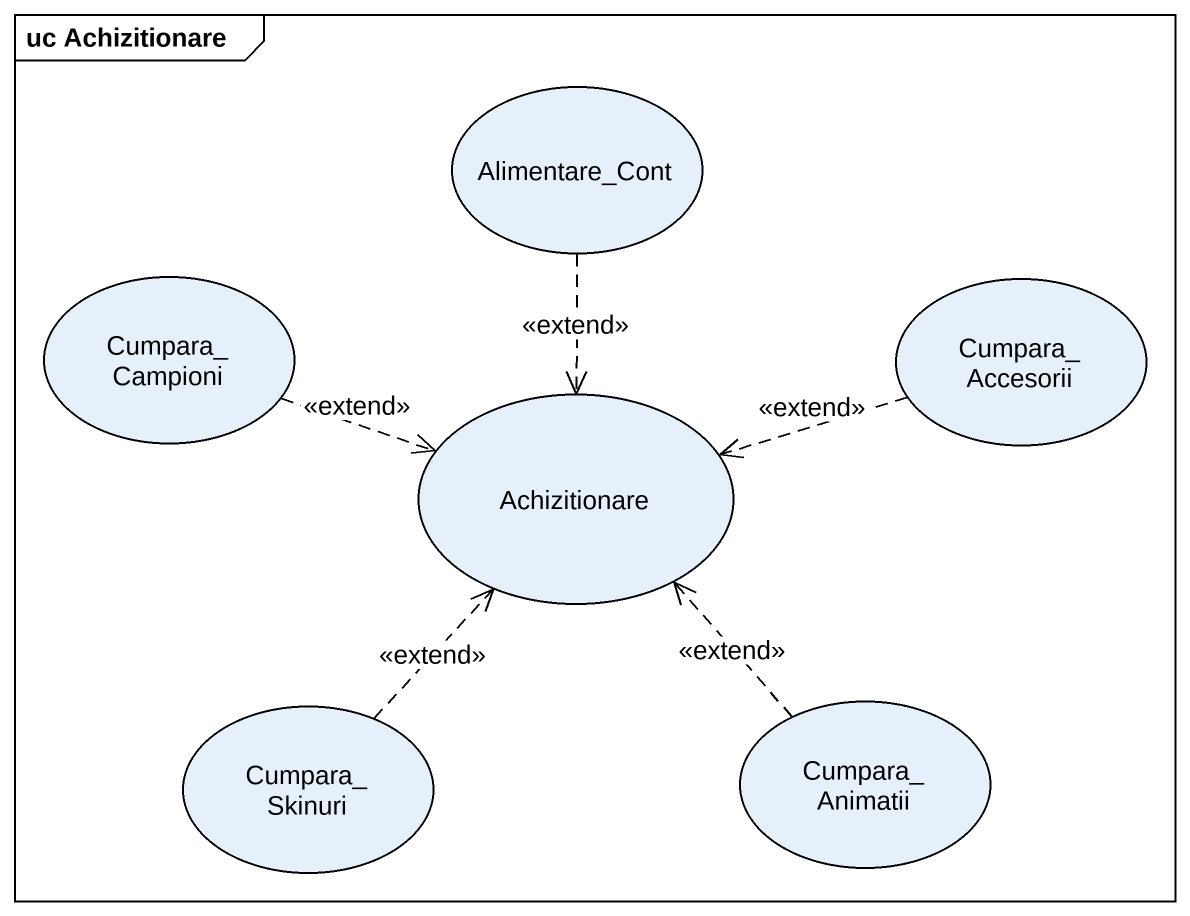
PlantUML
@startuml
mainframe uc Achizitionare
usecase Alimentare_Cont
usecase "Cumpara_ Campioni" as Cumpara_Campioni
usecase "Cumpara_ Accesorii" as Cumpara_Accesorii
usecase Achizitionare
usecase "Cumpara_ Skinuri" as Cumpara_Skinuri
usecase "Cumpara_ Animatii" as Cumpara_Animatii
Alimentare_Cont ..> Achizitionare : <<extend>>
Cumpara_Campioni .right.> Achizitionare : <<extend>>
Cumpara_Accesorii .left.> Achizitionare : <<extend>>
Cumpara_Skinuri .up.> Achizitionare : <<extend>>
Cumpara_Animatii .up.> Achizitionare : <<extend>>
@enduml
